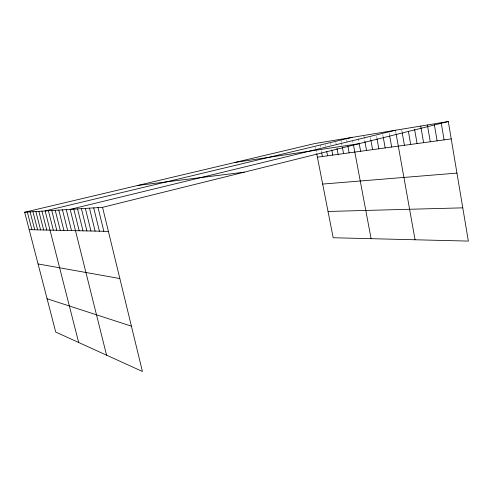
<?xml version="1.0" encoding="UTF-8"?>
<svg xmlns="http://www.w3.org/2000/svg" width="493" height="493" viewBox="0 0 493 493"><rect width="100%" height="100%" fill="white"/><g stroke="black" fill="none" stroke-linecap="round" stroke-linejoin="round"><path stroke-width="0.37" stroke-dasharray="2.46 1.85" d="M320.167 144.905L320.592 147.08M321.294 150.704L321.578 152.152M315.44 147.142L315.717 148.578M315.859 149.293L316.561 152.879M330.495 143.247L330.778 144.726M325.417 144.819L325.7 146.279M335.825 142.391L336.54 146.131M346.659 139.79L347.485 144.141M341.119 140.764L341.409 142.274M341.55 143.032L341.982 145.299M352.606 140.339L353.161 143.272M358.269 138.669L358.959 142.378M370.366 137.362L370.902 140.246M363.92 136.216L364.894 141.466M376.566 136.37L376.831 137.83M382.765 134.62L383.166 136.838M395.608 130.996L396.15 134.022M389.113 132.833L389.519 135.076M401.715 129.961L402.109 132.155"/><path stroke-width="0.74" d="M102.556 207.331L142.415 371.469L55.727 332.066L24.65 212.23L102.556 207.331L448.31 121.531L468.35 241.089L333.188 237.749L316.703 153.6M395.472 130.244L70.166 209.371L106.574 355.182M352.057 137.399L45.128 210.942L78.67 342.493M24.65 212.23L314.737 143.555L448.31 121.531M234.933 162.45L358.873 143.722M317.406 157.187L451.218 138.903M137.775 185.448L244.355 172.143M322.668 184.068L456.956 173.105M328.036 211.46L462.779 207.843M29.167 229.658L108.398 231.39M38.06 263.946L119.848 278.545M47.088 298.758L131.409 326.163M32.951 211.713L37.622 229.843M30.11 211.891L34.726 229.775M27.343 212.064L31.909 229.713M41.954 211.146L46.786 230.04M38.867 211.337L43.643 229.972M35.872 211.528L40.592 229.904M48.394 210.739L53.336 230.182M58.784 210.086L63.911 230.416M55.216 210.308L60.282 230.336M51.753 210.529L56.757 230.262M66.253 209.617L71.503 230.582M62.463 209.852L67.652 230.496M73.802 209.143L79.182 230.749M81.407 208.662L86.91 230.921M77.549 208.903L82.99 230.835M89.473 208.157L95.106 231.1M85.375 208.41L90.946 231.007M98.058 207.615L103.832 231.291M93.701 207.886L99.401 231.192M321.719 152.873L322.422 156.497M331.777 149.903L332.775 155.085M326.699 151.406L327.549 155.8M336.965 148.375L338.112 154.358M347.892 146.322L349.13 152.848M342.413 147.567L343.566 153.613M353.438 144.739L371.1 238.686M359.101 143.124L360.623 151.277M370.902 140.246L372.628 149.638M364.894 141.466L366.564 150.47M376.966 138.564L378.834 148.794M383.301 137.578L385.181 147.925M396.15 134.022L415.057 239.771M389.655 135.821L391.676 147.037M402.239 132.882L404.439 145.293M408.352 131.156L410.694 144.443M414.601 129.388L417.084 143.568M427.394 124.975L430.284 141.762M420.732 126.079L423.61 142.674M434.333 124.593L437.106 140.832M441.18 122.702L444.082 139.876"/></g></svg>
